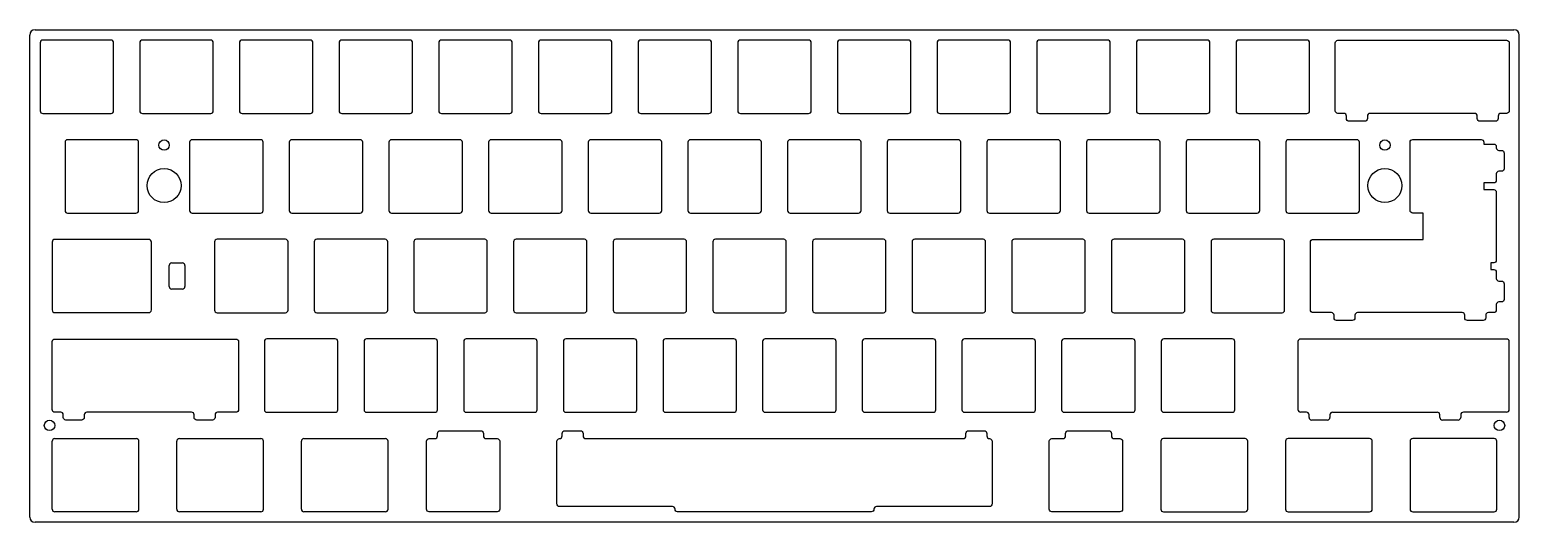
# Model space of a CAD drawing. Header units: millimetres. Extents: x 15 to 299, y 11 to 106.
import ezdxf

# ---------------------------------------------------------------- set-up
doc = ezdxf.new("R2010")
doc.units = ezdxf.units.MM

msp = doc.modelspace()

# ---------------------------------------------------------------- linework, layer by layer
for p, q in [((15.67, 105.59), (298.37, 105.59)), ((14.67, 12.39), (14.67, 104.59)), ((299.37, 12.39), (299.37, 104.59)), ((37.42, 65.49), (19.45, 65.49)), ((18.95, 64.99), (18.95, 51.99)), ((37.92, 51.99), (37.92, 64.99)), ((41.32, 56.49), (41.32, 60.49)), ((41.82, 60.99), (43.82, 60.99)), ((44.32, 60.49), (44.32, 56.49)), ((43.82, 55.99), (41.82, 55.99)), ((19.45, 51.49), (37.42, 51.49)), ((18.95, 13.89), (18.95, 26.89)), ((19.45, 27.39), (35.03, 27.39)), ((35.53, 13.89), (35.53, 26.89)), ((42.77, 13.89), (42.77, 26.89)), ((43.27, 27.39), (58.85, 27.39)), ((59.35, 13.89), (59.35, 26.89)), ((66.58, 13.89), (66.58, 26.89)), ((67.08, 27.39), (82.66, 27.39)), ((83.16, 13.89), (83.16, 26.89)), ((230.88, 26.89), (230.88, 13.89)), ((246.97, 27.39), (231.38, 27.39)), ((247.47, 13.89), (247.47, 26.89)), ((254.7, 26.89), (254.7, 13.89)), ((270.78, 27.39), (255.2, 27.39)), ((271.28, 13.89), (271.28, 26.89)), ((278.51, 26.89), (278.51, 13.89)), ((294.59, 27.39), (279.01, 27.39)), ((295.09, 13.89), (295.09, 26.89)), ((298.37, 11.39), (15.67, 11.39)), ((35.03, 13.39), (19.45, 13.39)), ((58.85, 13.39), (43.27, 13.39)), ((82.66, 13.39), (67.08, 13.39)), ((231.38, 13.39), (246.97, 13.39)), ((255.2, 13.39), (270.78, 13.39)), ((279.01, 13.39), (294.59, 13.39))]:
    msp.add_line(p, q)
at = {"color": 51, "true_color": 0xf7f281}
for p, q in [((257.08, 45.94), (257.08, 32.94)), ((296.97, 46.44), (257.58, 46.44)), ((297.47, 32.94), (297.47, 45.94)), ((258.7, 32.44), (257.58, 32.44)), ((259.2, 31.44), (259.2, 31.94)), ((263.2, 31.94), (263.2, 31.44)), ((263.7, 32.44), (283.7, 32.44)), ((284.2, 31.44), (284.2, 31.94)), ((288.2, 31.94), (288.2, 31.44)), ((296.97, 32.44), (288.7, 32.44)), ((262.7, 30.94), (259.7, 30.94)), ((287.7, 30.94), (284.7, 30.94))]:
    msp.add_line(p, q, dxfattribs=at)
for points in [[(17.15, 89.57), (30.2, 89.57, 0.414214), (30.7, 90.07), (30.7, 103.12, 0.414214), (30.2, 103.62), (17.15, 103.62, 0.414214), (16.65, 103.12), (16.65, 90.07, 0.414214)], [(36.2, 89.57), (49.25, 89.57, 0.414214), (49.75, 90.07), (49.75, 103.12, 0.414214), (49.25, 103.62), (36.2, 103.62, 0.414214), (35.7, 103.12), (35.7, 90.07, 0.414214)], [(55.25, 89.57), (68.3, 89.57, 0.414214), (68.8, 90.07), (68.8, 103.12, 0.414214), (68.3, 103.62), (55.25, 103.62, 0.414214), (54.75, 103.12), (54.75, 90.07, 0.414214)], [(74.3, 89.57), (87.35, 89.57, 0.414214), (87.85, 90.07), (87.85, 103.12, 0.414214), (87.35, 103.62), (74.3, 103.62, 0.414214), (73.8, 103.12), (73.8, 90.07, 0.414214)], [(93.35, 89.57), (106.4, 89.57, 0.414214), (106.9, 90.07), (106.9, 103.12, 0.414214), (106.4, 103.62), (93.35, 103.62, 0.414214), (92.85, 103.12), (92.85, 90.07, 0.414214)], [(112.4, 89.57), (125.45, 89.57, 0.414214), (125.95, 90.07), (125.95, 103.12, 0.414214), (125.45, 103.62), (112.4, 103.62, 0.414214), (111.9, 103.12), (111.9, 90.07, 0.414214)], [(131.45, 89.57), (144.5, 89.57, 0.414214), (145, 90.07), (145, 103.12, 0.414214), (144.5, 103.62), (131.45, 103.62, 0.414214), (130.95, 103.12), (130.95, 90.07, 0.414214)], [(150.5, 89.57), (163.55, 89.57, 0.414214), (164.05, 90.07), (164.05, 103.12, 0.414214), (163.55, 103.62), (150.5, 103.62, 0.414214), (150, 103.12), (150, 90.07, 0.414214)], [(169.55, 89.57), (182.6, 89.57, 0.414214), (183.1, 90.07), (183.1, 103.12, 0.414214), (182.6, 103.62), (169.55, 103.62, 0.414214), (169.05, 103.12), (169.05, 90.07, 0.414214)], [(188.6, 89.57), (201.65, 89.57, 0.414214), (202.15, 90.07), (202.15, 103.12, 0.414214), (201.65, 103.62), (188.6, 103.62, 0.414214), (188.1, 103.12), (188.1, 90.07, 0.414214)], [(207.65, 89.57), (220.7, 89.57, 0.414214), (221.2, 90.07), (221.2, 103.12, 0.414214), (220.7, 103.62), (207.65, 103.62, 0.414214), (207.15, 103.12), (207.15, 90.07, 0.414214)], [(226.7, 89.57), (239.75, 89.57, 0.414214), (240.25, 90.07), (240.25, 103.12, 0.414214), (239.75, 103.62), (226.7, 103.62, 0.414214), (226.2, 103.12), (226.2, 90.07, 0.414214)], [(245.75, 89.57), (258.8, 89.57, 0.414214), (259.3, 90.07), (259.3, 103.12, 0.414214), (258.8, 103.62), (245.75, 103.62, 0.414214), (245.25, 103.12), (245.25, 90.07, 0.414214)], [(21.91, 70.52), (34.96, 70.52, 0.414214), (35.46, 71.02), (35.46, 84.07, 0.414214), (34.96, 84.57), (21.91, 84.57, 0.414214), (21.41, 84.07), (21.41, 71.02, 0.414214)], [(45.72, 70.52), (58.77, 70.52, 0.414214), (59.27, 71.02), (59.27, 84.07, 0.414214), (58.77, 84.57), (45.72, 84.57, 0.414214), (45.22, 84.07), (45.22, 71.02, 0.414214)], [(64.77, 70.52), (77.82, 70.52, 0.414214), (78.32, 71.02), (78.32, 84.07, 0.414214), (77.82, 84.57), (64.77, 84.57, 0.414214), (64.27, 84.07), (64.27, 71.02, 0.414214)], [(83.82, 70.52), (96.87, 70.52, 0.414214), (97.37, 71.02), (97.37, 84.07, 0.414214), (96.87, 84.57), (83.82, 84.57, 0.414214), (83.32, 84.07), (83.32, 71.02, 0.414214)], [(102.87, 70.52), (115.92, 70.52, 0.414214), (116.42, 71.02), (116.42, 84.07, 0.414214), (115.92, 84.57), (102.87, 84.57, 0.414214), (102.37, 84.07), (102.37, 71.02, 0.414214)], [(121.92, 70.52), (134.97, 70.52, 0.414214), (135.47, 71.02), (135.47, 84.07, 0.414214), (134.97, 84.57), (121.92, 84.57, 0.414214), (121.42, 84.07), (121.42, 71.02, 0.414214)], [(140.97, 70.52), (154.02, 70.52, 0.414214), (154.52, 71.02), (154.52, 84.07, 0.414214), (154.02, 84.57), (140.97, 84.57, 0.414214), (140.47, 84.07), (140.47, 71.02, 0.414214)], [(160.02, 70.52), (173.07, 70.52, 0.414214), (173.57, 71.02), (173.57, 84.07, 0.414214), (173.07, 84.57), (160.02, 84.57, 0.414214), (159.52, 84.07), (159.52, 71.02, 0.414214)], [(179.07, 70.52), (192.12, 70.52, 0.414214), (192.62, 71.02), (192.62, 84.07, 0.414214), (192.12, 84.57), (179.07, 84.57, 0.414214), (178.57, 84.07), (178.57, 71.02, 0.414214)], [(198.12, 70.52), (211.17, 70.52, 0.414214), (211.67, 71.02), (211.67, 84.07, 0.414214), (211.17, 84.57), (198.12, 84.57, 0.414214), (197.62, 84.07), (197.62, 71.02, 0.414214)], [(217.17, 70.52), (230.22, 70.52, 0.414214), (230.72, 71.02), (230.72, 84.07, 0.414214), (230.22, 84.57), (217.17, 84.57, 0.414214), (216.67, 84.07), (216.67, 71.02, 0.414214)], [(236.22, 70.52), (249.27, 70.52, 0.414214), (249.77, 71.02), (249.77, 84.07, 0.414214), (249.27, 84.57), (236.22, 84.57, 0.414214), (235.72, 84.07), (235.72, 71.02, 0.414214)], [(255.27, 70.52), (268.32, 70.52, 0.414214), (268.82, 71.02), (268.82, 84.07, 0.414214), (268.32, 84.57), (255.27, 84.57, 0.414214), (254.77, 84.07), (254.77, 71.02, 0.414214)], [(50.48, 51.47), (63.53, 51.47, 0.414214), (64.03, 51.97), (64.03, 65.02, 0.414214), (63.53, 65.52), (50.48, 65.52, 0.414214), (49.98, 65.02), (49.98, 51.97, 0.414214)], [(69.53, 51.47), (82.58, 51.47, 0.414214), (83.08, 51.97), (83.08, 65.02, 0.414214), (82.58, 65.52), (69.53, 65.52, 0.414214), (69.03, 65.02), (69.03, 51.97, 0.414214)], [(88.58, 51.47), (101.63, 51.47, 0.414214), (102.13, 51.97), (102.13, 65.02, 0.414214), (101.63, 65.52), (88.58, 65.52, 0.414214), (88.08, 65.02), (88.08, 51.97, 0.414214)], [(107.63, 51.47), (120.68, 51.47, 0.414214), (121.18, 51.97), (121.18, 65.02, 0.414214), (120.68, 65.52), (107.63, 65.52, 0.414214), (107.13, 65.02), (107.13, 51.97, 0.414214)], [(126.68, 51.47), (139.73, 51.47, 0.414214), (140.23, 51.97), (140.23, 65.02, 0.414214), (139.73, 65.52), (126.68, 65.52, 0.414214), (126.18, 65.02), (126.18, 51.97, 0.414214)], [(145.73, 51.47), (158.78, 51.47, 0.414214), (159.28, 51.97), (159.28, 65.02, 0.414214), (158.78, 65.52), (145.73, 65.52, 0.414214), (145.23, 65.02), (145.23, 51.97, 0.414214)], [(164.78, 51.47), (177.83, 51.47, 0.414214), (178.33, 51.97), (178.33, 65.02, 0.414214), (177.83, 65.52), (164.78, 65.52, 0.414214), (164.28, 65.02), (164.28, 51.97, 0.414214)], [(183.83, 51.47), (196.88, 51.47, 0.414214), (197.38, 51.97), (197.38, 65.02, 0.414214), (196.88, 65.52), (183.83, 65.52, 0.414214), (183.33, 65.02), (183.33, 51.97, 0.414214)], [(202.88, 51.47), (215.93, 51.47, 0.414214), (216.43, 51.97), (216.43, 65.02, 0.414214), (215.93, 65.52), (202.88, 65.52, 0.414214), (202.38, 65.02), (202.38, 51.97, 0.414214)], [(221.93, 51.47), (234.98, 51.47, 0.414214), (235.48, 51.97), (235.48, 65.02, 0.414214), (234.98, 65.52), (221.93, 65.52, 0.414214), (221.43, 65.02), (221.43, 51.97, 0.414214)], [(240.98, 51.47), (254.03, 51.47, 0.414214), (254.53, 51.97), (254.53, 65.02, 0.414214), (254.03, 65.52), (240.98, 65.52, 0.414214), (240.48, 65.02), (240.48, 51.97, 0.414214)], [(60.01, 32.42), (73.06, 32.42, 0.414214), (73.56, 32.92), (73.56, 45.97, 0.414214), (73.06, 46.47), (60.01, 46.47, 0.414214), (59.51, 45.97), (59.51, 32.92, 0.414214)], [(79.06, 32.42), (92.11, 32.42, 0.414214), (92.61, 32.92), (92.61, 45.97, 0.414214), (92.11, 46.47), (79.06, 46.47, 0.414214), (78.56, 45.97), (78.56, 32.92, 0.414214)], [(98.11, 32.42), (111.16, 32.42, 0.414214), (111.66, 32.92), (111.66, 45.97, 0.414214), (111.16, 46.47), (98.11, 46.47, 0.414214), (97.61, 45.97), (97.61, 32.92, 0.414214)], [(117.16, 32.42), (130.21, 32.42, 0.414214), (130.71, 32.92), (130.71, 45.97, 0.414214), (130.21, 46.47), (117.16, 46.47, 0.414214), (116.66, 45.97), (116.66, 32.92, 0.414214)], [(136.21, 32.42), (149.26, 32.42, 0.414214), (149.76, 32.92), (149.76, 45.97, 0.414214), (149.26, 46.47), (136.21, 46.47, 0.414214), (135.71, 45.97), (135.71, 32.92, 0.414214)], [(155.26, 32.42), (168.31, 32.42, 0.414214), (168.81, 32.92), (168.81, 45.97, 0.414214), (168.31, 46.47), (155.26, 46.47, 0.414214), (154.76, 45.97), (154.76, 32.92, 0.414214)], [(174.31, 32.42), (187.36, 32.42, 0.414214), (187.86, 32.92), (187.86, 45.97, 0.414214), (187.36, 46.47), (174.31, 46.47, 0.414214), (173.81, 45.97), (173.81, 32.92, 0.414214)], [(193.36, 32.42), (206.41, 32.42, 0.414214), (206.91, 32.92), (206.91, 45.97, 0.414214), (206.41, 46.47), (193.36, 46.47, 0.414214), (192.86, 45.97), (192.86, 32.92, 0.414214)], [(212.41, 32.42), (225.46, 32.42, 0.414214), (225.96, 32.92), (225.96, 45.97, 0.414214), (225.46, 46.47), (212.41, 46.47, 0.414214), (211.91, 45.97), (211.91, 32.92, 0.414214)], [(231.46, 32.42), (244.51, 32.42, 0.414214), (245.01, 32.92), (245.01, 45.97, 0.414214), (244.51, 46.47), (231.46, 46.47, 0.414214), (230.96, 45.97), (230.96, 32.92, 0.414214)]]:
    msp.add_lwpolyline(points, format="xyb", close=True)
for points in [[(295.85, 89.59, 0.414214), (295.35, 89.09), (295.35, 88.59, -0.414214), (294.85, 88.09), (291.85, 88.09, -0.414214), (291.35, 88.59), (291.35, 89.09, 0.414214), (290.85, 89.59), (270.85, 89.59, 0.414214), (270.35, 89.09), (270.35, 88.59, -0.414214), (269.85, 88.09), (266.85, 88.09, -0.414214), (266.35, 88.59), (266.35, 89.09, 0.414214), (265.85, 89.59), (264.72, 89.59, -0.414214), (264.22, 90.09), (264.22, 103.09, -0.414214), (264.72, 103.59), (296.97, 103.59, -0.414214), (297.47, 103.09), (297.47, 90.09, -0.414214), (296.97, 89.59)], [(259.96, 65.49), (280.99, 65.49), (280.99, 70.54), (279.01, 70.54, -0.414214), (278.51, 71.04), (278.51, 84.09, -0.414214), (279.01, 84.59), (292.11, 84.59, -0.414214), (292.61, 84.09), (292.61, 83.74), (294.49, 83.74, -0.414214), (294.99, 83.24), (294.99, 83.02, 0.414214), (295.49, 82.52), (295.99, 82.52, -0.414214), (296.49, 82.02), (296.49, 79.02, -0.414214), (295.99, 78.52), (295.49, 78.52, 0.414214), (294.99, 78.02), (294.99, 76.8, -0.414214), (294.49, 76.3), (292.61, 76.3), (292.61, 75.02), (294.49, 75.02, -0.414214), (294.99, 74.52), (294.99, 61.52, -0.414214), (294.49, 61.02), (293.97, 61.02), (293.97, 59.74), (294.49, 59.74, -0.414214), (294.99, 59.24), (294.99, 58.02, 0.414214), (295.49, 57.52), (295.99, 57.52, -0.414214), (296.49, 57.02), (296.49, 54.02, -0.414214), (295.99, 53.52), (295.49, 53.52, 0.414214), (294.99, 53.02), (294.99, 51.99, -0.414214), (294.49, 51.49), (293.47, 51.49, 0.414214), (292.97, 50.99), (292.97, 50.49, -0.414214), (292.47, 49.99), (289.47, 49.99, -0.414214), (288.97, 50.49), (288.97, 50.99, 0.414214), (288.47, 51.49), (268.47, 51.49, 0.414214), (267.97, 50.99), (267.97, 50.49, -0.414214), (267.47, 49.99), (264.47, 49.99, -0.414214), (263.97, 50.49), (263.97, 50.99, 0.414214), (263.47, 51.49), (259.96, 51.49, -0.414214), (259.46, 51.99), (259.46, 64.99, -0.414214)], [(54.58, 45.94), (54.58, 32.94, -0.414214), (54.08, 32.44), (50.58, 32.44, 0.414214), (50.08, 31.94), (50.08, 31.44, -0.414214), (49.58, 30.94), (46.58, 30.94, -0.414214), (46.08, 31.44), (46.08, 31.94, 0.414214), (45.58, 32.44), (25.58, 32.44, 0.414214), (25.08, 31.94), (25.08, 31.44, -0.414214), (24.58, 30.94), (21.58, 30.94, -0.414214), (21.08, 31.44), (21.08, 31.94, 0.414214), (20.58, 32.44), (19.45, 32.44, -0.414214), (18.95, 32.94), (18.95, 45.94, -0.414214), (19.45, 46.44), (54.08, 46.44, -0.414214)], [(101.37, 28.39), (101.37, 27.89, 0.414214), (101.87, 27.39), (104, 27.39, -0.414214), (104.5, 26.89), (104.5, 13.89, -0.414214), (104, 13.39), (91, 13.39, -0.414214), (90.5, 13.89), (90.5, 26.89, -0.414214), (91, 27.39), (92.11, 27.39, 0.414214), (92.61, 27.89), (92.61, 28.39, -0.414214), (93.11, 28.89), (100.87, 28.89, -0.414214)], [(175.53, 13.39), (138.51, 13.39, -0.414214), (138.01, 13.89, 0.414214), (137.51, 14.39), (115.93, 14.39, -0.414214), (115.43, 14.89), (115.43, 26.89, -0.414214), (115.93, 27.39, 0.414214), (116.43, 27.89), (116.43, 28.39, -0.414214), (116.93, 28.89), (119.93, 28.89, -0.414214), (120.43, 28.39), (120.43, 27.89, 0.414214), (120.93, 27.39), (193.11, 27.39, 0.414214), (193.61, 27.89), (193.61, 28.39, -0.414214), (194.11, 28.89), (197.11, 28.89, -0.414214), (197.61, 28.39), (197.61, 27.89, 0.414214), (198.11, 27.39, -0.414214), (198.61, 26.89), (198.61, 14.89, -0.414214), (198.11, 14.39), (176.53, 14.39, 0.414214), (176.03, 13.89, -0.414214)], [(221.43, 27.89, 0.414214), (221.93, 27.39), (223.05, 27.39, -0.414214), (223.55, 26.89), (223.55, 13.89, -0.414214), (223.05, 13.39), (210.05, 13.39, -0.414214), (209.55, 13.89), (209.55, 26.89, -0.414214), (210.05, 27.39), (212.17, 27.39, 0.414214), (212.67, 27.89), (212.67, 28.39, -0.414214), (213.17, 28.89), (220.93, 28.89, -0.414214), (221.43, 28.39)]]:
    msp.add_lwpolyline(points, format="xyb", close=True, dxfattribs=at)
for centre, radius in [((40.34, 83.54), 1), ((273.7, 83.54), 1), ((40.34, 75.78), 3.25), ((273.7, 75.78), 3.25), ((18.45, 29.92), 1), ((295.6, 29.92), 1)]:
    msp.add_circle(centre, radius)
for centre, radius, start, end in [((15.67, 104.59), 1, 90, 180), ((298.37, 104.59), 1, 0, 90), ((19.45, 64.99), 0.5, 90, 180), ((37.42, 64.99), 0.5, 0, 90), ((41.82, 60.49), 0.5, 90, 180), ((43.82, 60.49), 0.5, 0, 90), ((41.82, 56.49), 0.5, 180, 270), ((43.82, 56.49), 0.5, 270, 0), ((19.45, 51.99), 0.5, 180, 270), ((37.42, 51.99), 0.5, 270, 360), ((19.45, 26.89), 0.5, 90, 180), ((35.03, 26.89), 0.5, 360, 90), ((43.27, 26.89), 0.5, 90, 180), ((58.85, 26.89), 0.5, 0, 90), ((67.08, 26.89), 0.5, 90, 180), ((82.66, 26.89), 0.5, 0, 90), ((231.38, 26.89), 0.5, 90, 180), ((246.97, 26.89), 0.5, 0, 90), ((255.2, 26.89), 0.5, 90, 180), ((270.78, 26.89), 0.5, 0, 90), ((279.01, 26.89), 0.5, 90, 180), ((294.59, 26.89), 0.5, 0, 90), ((15.67, 12.39), 1, 180, 270), ((19.45, 13.89), 0.5, 180, 270), ((35.03, 13.89), 0.5, 270, 0), ((43.27, 13.89), 0.5, 180, 270), ((58.85, 13.89), 0.5, 270, 0), ((67.08, 13.89), 0.5, 180, 270), ((82.66, 13.89), 0.5, 270, 0), ((231.38, 13.89), 0.5, 180, 270), ((246.97, 13.89), 0.5, 270, 360), ((255.2, 13.89), 0.5, 180, 270), ((270.78, 13.89), 0.5, 270, 360), ((279.01, 13.89), 0.5, 180, 270), ((294.59, 13.89), 0.5, 270, 360), ((298.37, 12.39), 1, 270, 0)]:
    msp.add_arc(centre, radius, start, end)
for centre, start, end in [((257.58, 45.94), 90, 180), ((296.97, 45.94), 0, 90), ((257.58, 32.94), 180, 270), ((258.7, 31.94), 0, 90), ((259.7, 31.44), 180, 270), ((262.7, 31.44), 270, 0), ((263.7, 31.94), 90, 180), ((283.7, 31.94), 0, 90), ((284.7, 31.44), 180, 270), ((287.7, 31.44), 270, 0), ((288.7, 31.94), 90, 180), ((296.97, 32.94), 270, 0)]:
    msp.add_arc(centre, 0.5, start, end, dxfattribs=at)

doc.saveas('drawing.dxf')
